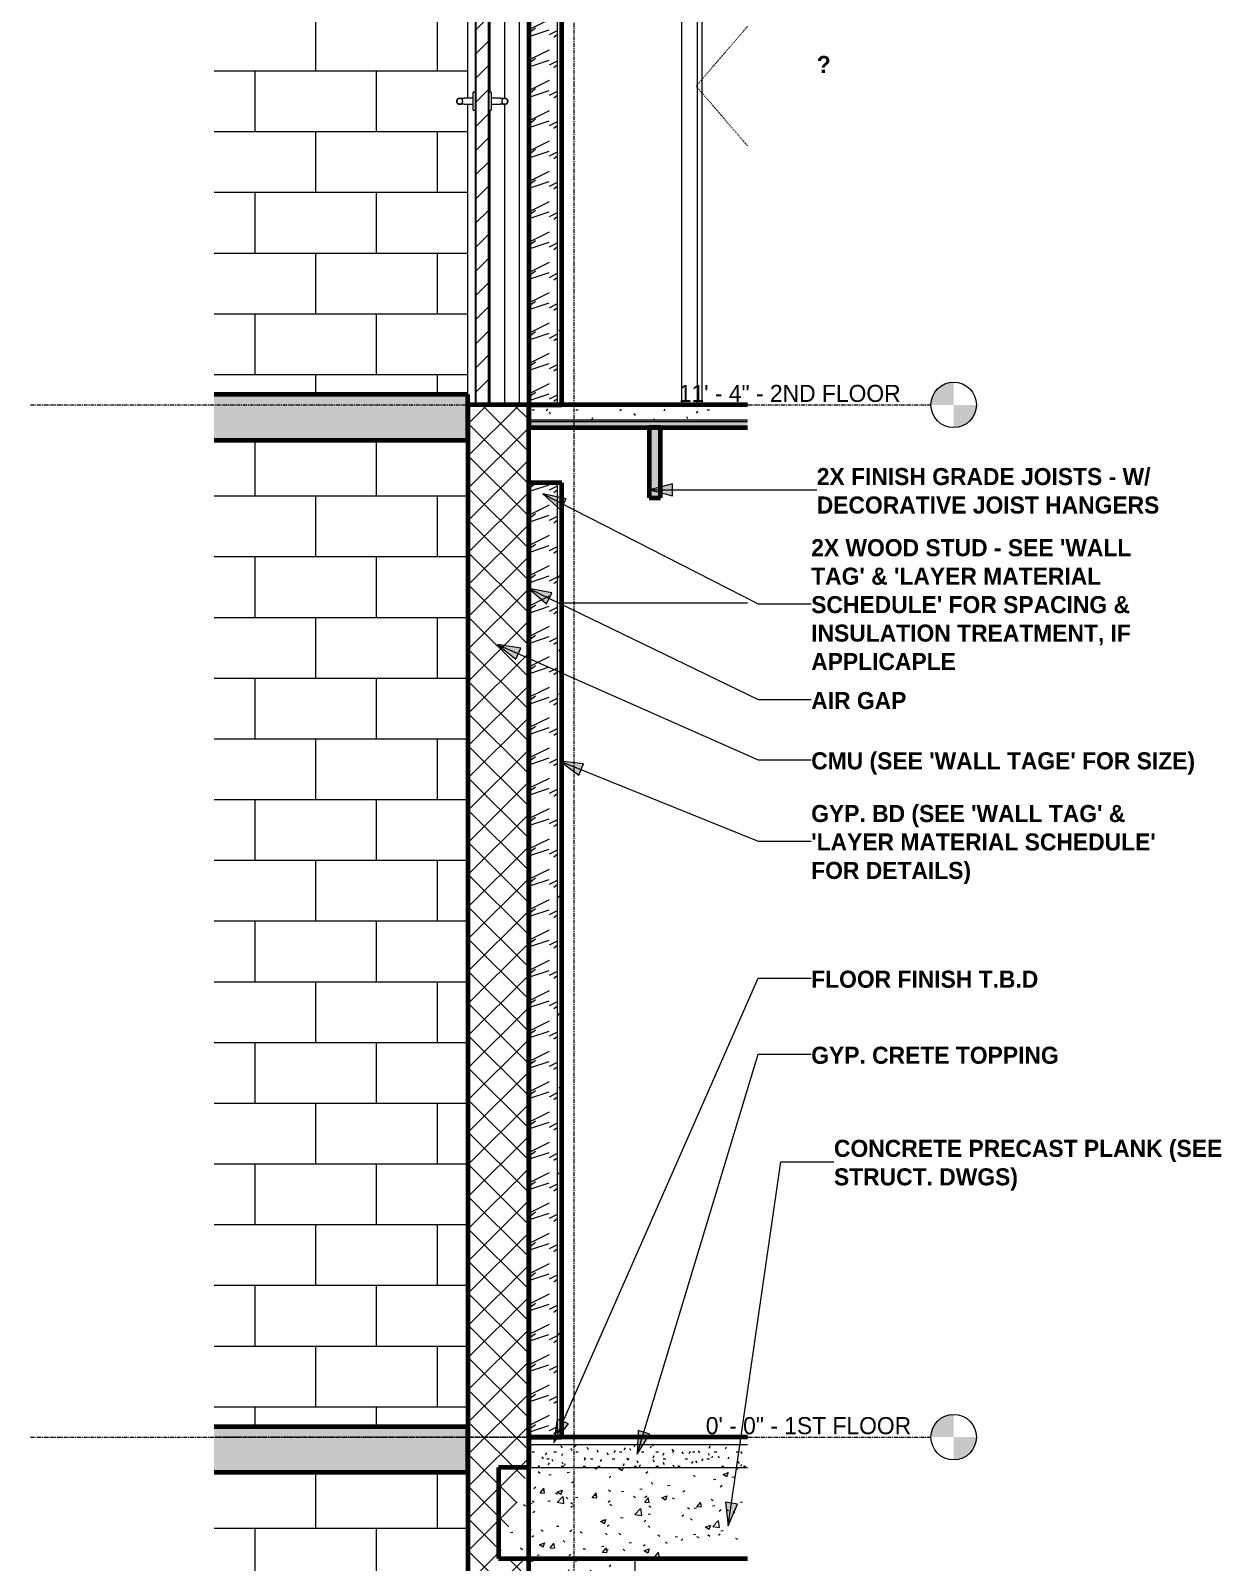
# Model space of a CAD drawing. Header units: inches. Extents: x -3960 to -3070, y -161 to 444.
# Drawn here: x -3226.8 to -3069.9, y -16.5 to 185.3 of the extents above; entities that cross this region are included whole.
import ezdxf

# ---------------------------------------------------------------- set-up
doc = ezdxf.new("R2010")
doc.units = ezdxf.units.IN
doc.header["$MEASUREMENT"] = 0
for name, pattern in [('Aligning Line 1_8_', [0.25, 0.125, -0.125]), ('Dash 1_16_', [0.125, 0.0625, -0.0625]), ('Grid Line 1_2_', [0.875, 0.5, -0.125, 0.125, -0.125])]:
    doc.linetypes.add(name, pattern=pattern)
for name, color, linetype, lineweight in [('0-2', 135, 'Continuous', 9), ('0-6', 130, 'Continuous', 5), ('0-8', 55, 'Continuous', 18), ('A-DOOR-5', 250, 'Dash 1_16_', 9), ('A-DOOR-6', 250, 'Continuous', 9), ('A-DOOR-7', 31, 'Continuous', 9), ('A-DOOR-8', 130, 'Continuous', 30), ('A-DOOR-FRAM', 31, 'Continuous', 9), ('A-DOOR-FRAM-1', 250, 'Continuous', 9), ('A-DOOR-FRAM-2', 130, 'Continuous', 30), ('A-FLOR-1', 8, 'Continuous', 5), ('A-FLOR-10', 21, 'Continuous', 18), ('A-FLOR-7', 192, 'Continuous', 70), ('A-FLOR-8', 9, 'Continuous', 18), ('A-FLOR-9', 90, 'Continuous', 70), ('A-FLOR-LEVL', 51, 'Continuous', 9), ('A-FLOR-LEVL-1', 51, 'Grid Line 1_2_', 9), ('A-FLOR-MCUT', 51, 'Continuous', 18), ('A-FLOR-PATT-1', 8, 'Continuous', 9), ('A-WALL-1', 55, 'Continuous', 18), ('A-WALL-10', 252, 'Continuous', 18), ('A-WALL-4', 7, 'Continuous', 18), ('A-WALL-9', 90, 'Continuous', 70), ('A-WALL-PATT-1', 135, 'Continuous', 9), ('A-WALL-PATT-3', 250, 'Continuous', 9), ('A-WALL-PATT-4', 253, 'Continuous', 9), ('A-WALL-PATT-5', 45, 'Continuous', 9), ('G-ANNO-SYMB', 111, 'Aligning Line 1_8_', 9), ('G-ANNO-TEXT', 231, 'Continuous', 9), ('I-WALL-2', 55, 'Continuous', 18), ('S-BEAM-1', 41, 'Continuous', 9), ('S-BEAM-2', 90, 'Continuous', 70), ('S-COLS-1', 135, 'Continuous', 9), ('S-GRID-1', 1, 'Grid Line 1_2_', 9)]:
    doc.layers.add(name, color=color, linetype=linetype, lineweight=lineweight)
doc.styles.add('Century Gothic', font='ufonts.com_century-gothic.ttf', dxfattribs={"height": 2.25})
doc.styles.add('Century Gothic_B', font='GOTHICB.TTF', dxfattribs={"height": 2.25})
pattern_1 = [(216.87, (-11133.059, 75.998), (11.9951857, 7.9964214), [1.999, -17.993]), (206.565, (-11130.66, 74.799), (-3.998093, -3.998086), [4.47, -4.47]), (198.435, (-11130.66, 72.8), (-7.9970804, -3.9980748), [2.529, -10.115])]
pattern_2 = [(0, (-11134.658, 72), (7.68, 1.92), [0.317, -5.443, 0.317, -5.443, -30.72]), (0, (-11134.658, 72), (7.68, 1.92), [-11.52, 0.317, -11.203, 0.317, -5.443, -13.44]), (0, (-11134.658, 72), (7.68, 1.92), [-28.8, 0.317, -3.523, 0.317, -9.283]), (120, (-11131.778, 72.96), (-5.502769, 5.691075), [0.317, -5.443, 0.317, -5.443, -30.72]), (120, (-11131.778, 72.96), (-5.502769, 5.691075), [-11.52, 0.317, -11.203, 0.317, -5.443, -13.44]), (120, (-11131.778, 72.96), (-5.502769, 5.691075), [-28.8, 0.317, -3.523, 0.317, -9.283]), (240, (-11130.818, 76.8), (-2.177231, -7.611075), [0.317, -5.443, 0.317, -5.443, -30.72]), (240, (-11130.818, 76.8), (-2.177231, -7.611075), [-11.52, 0.317, -11.203, 0.317, -5.443, -13.44]), (240, (-11130.818, 76.8), (-2.177231, -7.611075), [-28.8, 0.317, -3.523, 0.317, -9.283])]
pattern_3 = [(45, (-11134.658, 72), (-1.59099, 1.59099), [])]

# ---------------------------------------------------------------- blocks, each defined once
blk = doc.blocks.new('Dimension Lumber - 2x10-2069430-Section 10 - Callout 2')
at = {"layer": 'S-BEAM-1'}
blk.add_hatch(color=256, dxfattribs=at).paths.add_polyline_path([(-11837.34, 255.75), (-11835.84, 255.75), (-11835.84, 265), (-11837.34, 265), (-11837.34, 257.75)], flags=0)
at = {"layer": 'S-BEAM-2'}
for p, q in [((-11835.84, 265), (-11837.34, 265)), ((-11837.34, 265), (-11837.34, 255.75)), ((-11835.84, 255.75), (-11835.84, 265)), ((-11837.34, 255.75), (-11835.84, 255.75))]:
    blk.add_line(p, q, dxfattribs=at)
blk = doc.blocks.new('Flush-Double-Door-Adj_swing-w_handle_2100 - 3_-0_ x 7_-0_-1994204-Section 10 - Callout 2')
at = {"layer": 'A-DOOR-5'}
for p in [(-11824.37, 317.86), (-11824.37, 302.14)]:
    blk.add_line(p, (-11831.13, 310), dxfattribs=at)
at = {"layer": 'A-DOOR-7'}
for p, q in [((-11824.37, 354), (-11833, 354)), ((-11833, 268), (-11833, 354)), ((-11831, 352), (-11831, 268)), ((-11831, 352), (-11824.37, 352)), ((-11830.38, 351.38), (-11830.38, 268)), ((-11830.38, 351.38), (-11824.37, 351.38))]:
    blk.add_line(p, q, dxfattribs=at)
blk = doc.blocks.new('CTR - 1st Phase - Common Walls_rvt-5-Section 10 - Callout 2')
at = {"layer": 'A-WALL-10'}
for points in [[(-11853.19, 136), (-11852.94, 136), (-11852.94, 257.75), (-11853.19, 257.75), (-11853.19, 172.09)], [(-11852.94, 0), (-11852.94, 125.75), (-11853.19, 125.75), (-11853.19, 0)]]:
    blk.add_hatch(color=256, dxfattribs=at).paths.add_polyline_path(points, flags=0)
at = {"layer": 'A-WALL-PATT-3'}
h = blk.add_hatch(dxfattribs=at)
h.set_pattern_fill('FP_36', color=256, style=0, pattern_type=2)
h.set_pattern_definition(pattern_2)
h.paths.add_polyline_path([(-11848.81, 136), (-11848.81, 257.75), (-11849.44, 257.75), (-11849.44, 136)], flags=0)
h = blk.add_hatch(dxfattribs=at)
h.set_pattern_fill('FP_36', color=256, style=0, pattern_type=2)
h.set_pattern_definition(pattern_2)
h.paths.add_polyline_path([(-11848.81, 0), (-11848.81, 125.75), (-11849.44, 125.75), (-11849.44, 0)], flags=0)
at = {"layer": 'A-WALL-PATT-4'}
h = blk.add_hatch(dxfattribs=at)
h.set_pattern_fill('FP_48', color=256, style=0, pattern_type=2)
h.set_pattern_definition(pattern_1)
h.paths.add_polyline_path([(-11849.44, 136), (-11849.44, 257.75), (-11852.94, 257.75), (-11852.94, 136)], flags=0)
h = blk.add_hatch(dxfattribs=at)
h.set_pattern_fill('FP_48', color=256, style=0, pattern_type=2)
h.set_pattern_definition(pattern_1)
h.paths.add_polyline_path([(-11852.94, 0), (-11849.44, 0), (-11849.44, 125.75), (-11852.94, 125.75), (-11852.94, 108.75)], flags=0)
at = {"layer": 'A-WALL-4'}
for p, q in [((-11852.94, 257.75), (-11852.94, 136)), ((-11849.44, 257.75), (-11849.44, 136)), ((-11852.94, 125.75), (-11852.94, 0)), ((-11849.44, 125.75), (-11849.44, 0))]:
    blk.add_line(p, q, dxfattribs=at)
at = {"layer": 'A-WALL-9'}
for p, q in [((-11853.19, 257.75), (-11853.19, 136)), ((-11848.81, 136), (-11848.81, 257.75)), ((-11853.19, 136), (-11848.81, 136)), ((-11853.19, 125.75), (-11853.19, 0)), ((-11848.81, 125.75), (-11853.19, 125.75)), ((-11848.81, 0), (-11848.81, 125.75)), ((-11853.19, 0), (-11848.81, 0))]:
    blk.add_line(p, q, dxfattribs=at)
at = {"layer": 'I-WALL-2'}
for p, q in [((-11833, 136), (-11833, 222)), ((-11824.37, 109.88), (-11848.81, 109.88))]:
    blk.add_line(p, q, dxfattribs=at)
at = {"layer": '0-2'}
for name in ['Flush-Double-Door-Adj_swing-w_handle_2100 - 3_-0_ x 7_-0_-1994204-Section 10 - Callout 2', 'Dimension Lumber - 2x10-2069430-Section 10 - Callout 2']:
    blk.add_blockref(name, (0, -132), dxfattribs=at)
blk = doc.blocks.new('HOLLOW METAL - STAIR DOOR-2009181-Section 10 - Callout 2')
at = {"layer": 'A-DOOR-7'}
h = blk.add_hatch(dxfattribs=at)
h.set_pattern_fill('FP_50', color=256, style=0, pattern_type=2)
h.set_pattern_definition(pattern_3)
h.paths.add_polyline_path([(-11856.38, 219.38), (-11856.38, 220), (-11854.44, 220), (-11854.44, 224), (-11860.19, 224), (-11860.19, 220), (-11858.25, 220), (-11858.25, 219.38), (-11856.68, 219.38)], flags=0)
at = {"layer": 'A-DOOR-FRAM'}
h = blk.add_hatch(dxfattribs=at)
h.set_pattern_fill('FP_50', color=256, style=0, pattern_type=2)
h.set_pattern_definition(pattern_3)
h.paths.add_polyline_path([(-11860.19, 136), (-11858.44, 136), (-11858.44, 220), (-11860.19, 220), (-11860.19, 137.38)], flags=0)
at = {"layer": 'A-DOOR-6'}
for p, q in [((-11860.5, 176.39), (-11861.69, 176.39)), ((-11861.69, 175.61), (-11860.5, 175.61)), ((-11860.19, 177.18), (-11860.5, 177.18)), ((-11860.5, 176), (-11860.5, 177.18)), ((-11860.5, 174.82), (-11860.5, 176)), ((-11858.12, 177.18), (-11858.44, 177.18)), ((-11858.12, 177.18), (-11858.12, 176)), ((-11856.94, 176.39), (-11858.12, 176.39)), ((-11858.12, 176), (-11858.12, 174.82)), ((-11858.12, 175.61), (-11856.94, 175.61)), ((-11860.5, 174.82), (-11860.19, 174.82)), ((-11858.44, 174.82), (-11858.12, 174.82))]:
    blk.add_line(p, q, dxfattribs=at)
at = {"layer": 'A-DOOR-6', "flags": 128}
for points in [[(-11862.67, 176), (-11862.67, 176.02), (-11862.67, 176.03), (-11862.67, 176.05), (-11862.66, 176.06), (-11862.66, 176.08), (-11862.66, 176.09), (-11862.65, 176.11), (-11862.65, 176.12), (-11862.64, 176.14), (-11862.64, 176.15), (-11862.63, 176.17), (-11862.63, 176.18), (-11862.62, 176.2), (-11862.61, 176.21), (-11862.6, 176.22), (-11862.59, 176.24), (-11862.58, 176.25), (-11862.57, 176.26), (-11862.56, 176.27), (-11862.55, 176.28), (-11862.54, 176.29), (-11862.53, 176.3), (-11862.51, 176.31), (-11862.5, 176.32), (-11862.49, 176.33), (-11862.48, 176.34), (-11862.46, 176.35), (-11862.45, 176.35), (-11862.43, 176.36), (-11862.42, 176.37), (-11862.4, 176.37), (-11862.39, 176.38), (-11862.37, 176.38), (-11862.36, 176.38), (-11862.34, 176.39), (-11862.33, 176.39), (-11862.31, 176.39), (-11862.3, 176.39), (-11862.28, 176.39)], [(-11862.28, 175.61), (-11862.29, 175.61), (-11862.31, 175.61), (-11862.32, 175.61), (-11862.34, 175.61), (-11862.35, 175.61), (-11862.37, 175.62), (-11862.38, 175.62), (-11862.4, 175.63), (-11862.41, 175.63), (-11862.43, 175.64), (-11862.44, 175.64), (-11862.46, 175.65), (-11862.47, 175.66), (-11862.49, 175.67), (-11862.5, 175.68), (-11862.51, 175.68), (-11862.52, 175.69), (-11862.54, 175.7), (-11862.55, 175.71), (-11862.56, 175.73), (-11862.57, 175.74), (-11862.58, 175.75), (-11862.59, 175.76), (-11862.6, 175.77), (-11862.61, 175.79), (-11862.62, 175.8), (-11862.62, 175.81), (-11862.63, 175.83), (-11862.64, 175.84), (-11862.64, 175.86), (-11862.65, 175.87), (-11862.65, 175.89), (-11862.66, 175.9), (-11862.66, 175.92), (-11862.66, 175.93), (-11862.67, 175.95), (-11862.67, 175.96), (-11862.67, 175.98), (-11862.67, 176)], [(-11862.27, 176.39), (-11862.26, 176.39), (-11862.26, 176.39), (-11862.25, 176.39), (-11862.25, 176.39), (-11862.24, 176.39), (-11862.23, 176.39), (-11862.22, 176.39), (-11862.21, 176.39), (-11862.2, 176.39), (-11862.19, 176.39), (-11862.17, 176.39), (-11862.16, 176.39), (-11862.14, 176.39), (-11862.13, 176.39), (-11862.11, 176.39), (-11862.1, 176.39), (-11862.08, 176.39), (-11862.06, 176.39), (-11862.04, 176.39), (-11862.02, 176.39), (-11862, 176.39), (-11861.98, 176.39), (-11861.96, 176.39), (-11861.94, 176.39), (-11861.92, 176.39), (-11861.9, 176.39), (-11861.88, 176.39), (-11861.85, 176.39), (-11861.83, 176.39), (-11861.81, 176.39), (-11861.79, 176.39), (-11861.76, 176.39), (-11861.74, 176.39), (-11861.72, 176.39), (-11861.69, 176.39), (-11861.69, 176.39)], [(-11861.69, 175.61), (-11861.71, 175.61), (-11861.73, 175.61), (-11861.76, 175.61), (-11861.78, 175.61), (-11861.8, 175.61), (-11861.83, 175.61), (-11861.85, 175.61), (-11861.87, 175.61), (-11861.89, 175.61), (-11861.92, 175.61), (-11861.94, 175.61), (-11861.96, 175.61), (-11861.98, 175.61), (-11862, 175.61), (-11862.02, 175.61), (-11862.04, 175.61), (-11862.06, 175.61), (-11862.07, 175.61), (-11862.09, 175.61), (-11862.11, 175.61), (-11862.13, 175.61), (-11862.14, 175.61), (-11862.16, 175.61), (-11862.17, 175.61), (-11862.18, 175.61), (-11862.19, 175.61), (-11862.21, 175.61), (-11862.22, 175.61), (-11862.23, 175.61), (-11862.24, 175.61), (-11862.24, 175.61), (-11862.25, 175.61), (-11862.26, 175.61), (-11862.26, 175.61), (-11862.27, 175.61)], [(-11856.94, 176.39), (-11856.92, 176.39), (-11856.9, 176.39), (-11856.87, 176.39), (-11856.85, 176.39), (-11856.83, 176.39), (-11856.8, 176.39), (-11856.78, 176.39), (-11856.76, 176.39), (-11856.74, 176.39), (-11856.71, 176.39), (-11856.69, 176.39), (-11856.67, 176.39), (-11856.65, 176.39), (-11856.63, 176.39), (-11856.61, 176.39), (-11856.59, 176.39), (-11856.57, 176.39), (-11856.55, 176.39), (-11856.54, 176.39), (-11856.52, 176.39), (-11856.5, 176.39), (-11856.49, 176.39), (-11856.47, 176.39), (-11856.46, 176.39), (-11856.45, 176.39), (-11856.43, 176.39), (-11856.42, 176.39), (-11856.41, 176.39), (-11856.4, 176.39), (-11856.39, 176.39), (-11856.38, 176.39), (-11856.38, 176.39), (-11856.37, 176.39), (-11856.37, 176.39), (-11856.36, 176.39)], [(-11856.36, 175.61), (-11856.36, 175.61), (-11856.37, 175.61), (-11856.38, 175.61), (-11856.38, 175.61), (-11856.39, 175.61), (-11856.4, 175.61), (-11856.41, 175.61), (-11856.42, 175.61), (-11856.43, 175.61), (-11856.44, 175.61), (-11856.46, 175.61), (-11856.47, 175.61), (-11856.48, 175.61), (-11856.5, 175.61), (-11856.52, 175.61), (-11856.53, 175.61), (-11856.55, 175.61), (-11856.57, 175.61), (-11856.59, 175.61), (-11856.6, 175.61), (-11856.62, 175.61), (-11856.64, 175.61), (-11856.66, 175.61), (-11856.69, 175.61), (-11856.71, 175.61), (-11856.73, 175.61), (-11856.75, 175.61), (-11856.77, 175.61), (-11856.8, 175.61), (-11856.82, 175.61), (-11856.84, 175.61), (-11856.87, 175.61), (-11856.89, 175.61), (-11856.91, 175.61), (-11856.94, 175.61), (-11856.94, 175.61)], [(-11856.35, 176.39), (-11856.34, 176.39), (-11856.32, 176.39), (-11856.31, 176.39), (-11856.29, 176.39), (-11856.27, 176.39), (-11856.26, 176.38), (-11856.24, 176.38), (-11856.23, 176.37), (-11856.21, 176.37), (-11856.2, 176.36), (-11856.19, 176.36), (-11856.17, 176.35), (-11856.16, 176.34), (-11856.14, 176.33), (-11856.13, 176.32), (-11856.12, 176.32), (-11856.11, 176.31), (-11856.09, 176.3), (-11856.08, 176.29), (-11856.07, 176.27), (-11856.06, 176.26), (-11856.05, 176.25), (-11856.04, 176.24), (-11856.03, 176.23), (-11856.02, 176.21), (-11856.01, 176.2), (-11856.01, 176.19), (-11856, 176.17), (-11855.99, 176.16), (-11855.99, 176.14), (-11855.98, 176.13), (-11855.98, 176.11), (-11855.97, 176.1), (-11855.97, 176.08), (-11855.96, 176.07), (-11855.96, 176.05), (-11855.96, 176.04), (-11855.96, 176.02), (-11855.96, 176)], [(-11855.96, 176), (-11855.96, 175.98), (-11855.96, 175.97), (-11855.96, 175.95), (-11855.96, 175.94), (-11855.97, 175.92), (-11855.97, 175.91), (-11855.97, 175.89), (-11855.98, 175.88), (-11855.98, 175.86), (-11855.99, 175.85), (-11856, 175.83), (-11856, 175.82), (-11856.01, 175.8), (-11856.02, 175.79), (-11856.03, 175.78), (-11856.04, 175.76), (-11856.05, 175.75), (-11856.06, 175.74), (-11856.07, 175.73), (-11856.08, 175.72), (-11856.09, 175.71), (-11856.1, 175.7), (-11856.11, 175.69), (-11856.13, 175.68), (-11856.14, 175.67), (-11856.15, 175.66), (-11856.17, 175.65), (-11856.18, 175.65), (-11856.2, 175.64), (-11856.21, 175.63), (-11856.22, 175.63), (-11856.24, 175.62), (-11856.26, 175.62), (-11856.27, 175.62), (-11856.29, 175.61), (-11856.3, 175.61), (-11856.32, 175.61), (-11856.33, 175.61), (-11856.35, 175.61)]]:
    blk.add_lwpolyline(points, dxfattribs=at)
at = {"layer": 'A-DOOR-6'}
for centre, start, end in [((-11862.28, 176), 0, 180), ((-11862.28, 176), 180, 360), ((-11856.35, 176), 0, 180), ((-11856.35, 176), 180, 0)]:
    blk.add_arc(centre, 0.394, start, end, dxfattribs=at)
at = {"layer": 'A-DOOR-8'}
for p, q in [((-11858.44, 220), (-11860.19, 220)), ((-11860.19, 220), (-11860.19, 136)), ((-11858.44, 136), (-11858.44, 220)), ((-11860.19, 136), (-11858.44, 136))]:
    blk.add_line(p, q, dxfattribs=at)
at = {"layer": 'A-DOOR-FRAM-1'}
for p, q in [((-11854.44, 220), (-11854.44, 136)), ((-11858.25, 177.18), (-11858.25, 219.38)), ((-11856.38, 219.38), (-11856.38, 176.39)), ((-11856.38, 175.61), (-11856.38, 136)), ((-11858.25, 136), (-11858.25, 174.82))]:
    blk.add_line(p, q, dxfattribs=at)
at = {"layer": 'A-DOOR-FRAM-2'}
for p, q in [((-11860.19, 224), (-11860.19, 220)), ((-11854.44, 224), (-11860.19, 224)), ((-11854.44, 220), (-11854.44, 224)), ((-11860.19, 220), (-11858.25, 220)), ((-11858.25, 220), (-11858.25, 219.38)), ((-11856.38, 219.38), (-11856.38, 220)), ((-11856.38, 220), (-11854.44, 220)), ((-11858.25, 219.38), (-11856.38, 219.38))]:
    blk.add_line(p, q, dxfattribs=at)
blk = doc.blocks.new('CTR - 1st Phase -Stairs _ Elevators_rvt-5-Section 10 - Callout 2')
at = {"layer": 'A-FLOR-8'}
for points in [[(-11861.19, 131.37), (-11861.19, 137.38), (-11894.64, 137.38), (-11894.64, 131.37)], [(-11861.19, -4.63), (-11861.19, 1.37), (-11894.64, 1.37), (-11894.64, -4.63)]]:
    blk.add_hatch(color=256, dxfattribs=at).paths.add_polyline_path(points, flags=0)
at = {"layer": 'A-WALL-PATT-1'}
h = blk.add_hatch(dxfattribs=at)
h.set_pattern_fill('FP_45', color=256, style=0, pattern_type=2)
h.set_pattern_definition([(0, (-12077.189, -180), (0, 8), []), (90, (-12077.189, -180), (-8, 8), [8, -8])])
h.paths.add_polyline_path([(-11861.19, -128), (-11861.19, -4.63), (-11894.64, -4.63), (-11894.64, -128)], flags=0)
h.paths.add_polyline_path([(-11894.64, 1.37), (-11861.19, 1.37), (-11861.19, 131.37), (-11894.64, 131.37)], flags=0)
h.paths.add_polyline_path([(-11894.64, 137.38), (-11861.19, 137.38), (-11861.19, 175.61), (-11862.31, 175.61), (-11862.38, 175.62), (-11862.47, 175.66), (-11862.55, 175.72), (-11862.62, 175.8), (-11862.66, 175.9), (-11862.67, 176), (-11862.66, 176.1), (-11862.62, 176.2), (-11862.55, 176.28), (-11862.47, 176.34), (-11862.38, 176.38), (-11862.2, 176.39), (-11861.89, 176.38), (-11861.8, 176.39), (-11861.69, 176.39), (-11861.19, 176.39), (-11861.19, 263.37), (-11894.64, 263.37), (-11894.64, 172.09)], flags=0)
h.paths.add_polyline_path([(-11894.64, 269.38), (-11861.19, 269.38), (-11861.19, 307.61), (-11862.31, 307.61), (-11862.38, 307.62), (-11862.47, 307.66), (-11862.55, 307.72), (-11862.63, 307.82), (-11862.66, 307.9), (-11862.67, 308), (-11862.66, 308.1), (-11862.62, 308.2), (-11862.55, 308.28), (-11862.47, 308.34), (-11862.38, 308.38), (-11862.2, 308.39), (-11861.89, 308.38), (-11861.8, 308.39), (-11861.69, 308.39), (-11861.19, 308.39), (-11861.19, 372), (-11894.64, 372), (-11894.64, 281.13)], flags=0)
at = {"layer": 'A-WALL-PATT-5'}
h = blk.add_hatch(dxfattribs=at)
h.set_pattern_fill('FP_47', color=256, style=0, pattern_type=2)
h.set_pattern_definition([(45, (-11134.658, 72), (-2.12132, 2.12132), []), (135, (-11134.658, 72), (-2.12132, -2.12132), [])])
h.paths.add_polyline_path([(-11861.19, -140), (-11853.19, -140), (-11853.19, -16), (-11857.19, -16), (-11853.19, -4), (-11853.19, 136), (-11861.19, 136), (-11861.19, -138.01)], flags=0)
h.paths.add_polyline_path([(-11861.19, 224), (-11853.19, 224), (-11853.19, 268), (-11861.19, 268), (-11861.19, 240.75)], flags=0)
h.paths.add_polyline_path([(-11853.19, 356), (-11853.19, 372), (-11861.19, 372), (-11861.19, 356)], flags=0)
at = {"layer": 'A-FLOR-9'}
for p, q in [((-11861.19, 137.38), (-11894.64, 137.38)), ((-11861.19, 131.37), (-11861.19, 137.38)), ((-11894.64, 131.37), (-11861.19, 131.37)), ((-11861.19, 1.37), (-11894.64, 1.37)), ((-11861.19, -4.63), (-11861.19, 1.37)), ((-11894.64, -4.63), (-11861.19, -4.63))]:
    blk.add_line(p, q, dxfattribs=at)
at = {"layer": 'A-WALL-1'}
for p, q in [((-11861.19, 176.39), (-11861.19, 224)), ((-11861.19, 137.38), (-11861.19, 175.61))]:
    blk.add_line(p, q, dxfattribs=at)
at = {"layer": 'A-WALL-9'}
for p, q in [((-11861.19, 136), (-11861.19, -140)), ((-11853.19, 136), (-11861.19, 136)), ((-11853.19, -140), (-11853.19, 136))]:
    blk.add_line(p, q, dxfattribs=at)
at = {"layer": '0-8'}
blk.add_blockref('HOLLOW METAL - STAIR DOOR-2009181-Section 10 - Callout 2', (0, 0), dxfattribs=at)
blk = doc.blocks.new('Concrete-Rectangular-Column - ONE-1856735-Section 10 - Callout 2')
at = {"layer": 'S-COLS-1'}
h = blk.add_hatch(dxfattribs=at)
h.set_pattern_fill('FP_36', color=256, style=0, pattern_type=2)
h.set_pattern_definition(pattern_2)
h.paths.add_polyline_path([(-11853.19, -128), (-11839.19, -128), (-11839.19, -16), (-11853.19, -16), (-11853.19, -32)], flags=0)
blk.add_line((-11839.19, -16), (-11839.19, -128), dxfattribs=at)
blk = doc.blocks.new('Level - Level Head - Circle-50818-Section 10 - Callout 2')
at = {"layer": 'A-FLOR-LEVL'}
h = blk.add_hatch(color=256, dxfattribs=at)
edge = h.paths.add_edge_path(flags=0)
edge.add_line((-11797.2, 0), (-11800.2, 0))
edge.add_arc((-11797.2, 0), 3, 90, 180, ccw=False)
edge.add_line((-11797.2, 3), (-11797.2, 0))
h = blk.add_hatch(color=256, dxfattribs=at)
edge = h.paths.add_edge_path(flags=0)
edge.add_line((-11797.2, -3), (-11797.2, 0))
edge.add_line((-11797.2, 0), (-11794.2, 0))
edge.add_arc((-11797.2, 0), 3, 270, 360, ccw=False)
blk.add_circle((-11797.2, 0), 3, dxfattribs=at)

msp = doc.modelspace()

# ---------------------------------------------------------------- hatches: boundary and pattern name
at = {"layer": 'A-FLOR-1'}
msp.add_hatch(color=256, dxfattribs=at).paths.add_polyline_path([(-3156.78, 133.75), (-3132.34, 133.75), (-3132.34, 134), (-3161.15, 134), (-3161.15, 133.75), (-3157.4, 133.75)], flags=0)
at = {"layer": 'A-FLOR-10'}
msp.add_hatch(color=256, dxfattribs=at).paths.add_polyline_path([(-3157.4, 133), (-3132.34, 133), (-3132.34, 133.75), (-3161.15, 133.75), (-3161.15, 133), (-3160.9, 133)], flags=0)
at = {"layer": 'A-FLOR-PATT-1'}
h = msp.add_hatch(dxfattribs=at)
h.set_pattern_fill('FP_36', color=256, style=0, pattern_type=2)
h.set_pattern_definition([(0, (-2442.6226, 72), (7.68, 1.92), [0.317, -5.443, 0.317, -5.443, -30.72]), (0, (-2442.6226, 72), (7.68, 1.92), [-11.52, 0.317, -11.203, 0.317, -5.443, -13.44]), (0, (-2442.6226, 72), (7.68, 1.92), [-28.8, 0.317, -3.523, 0.317, -9.283]), (120, (-2439.7426, 72.96), (-5.502769, 5.691075), [0.317, -5.443, 0.317, -5.443, -30.72]), (120, (-2439.7426, 72.96), (-5.502769, 5.691075), [-11.52, 0.317, -11.203, 0.317, -5.443, -13.44]), (120, (-2439.7426, 72.96), (-5.502769, 5.691075), [-28.8, 0.317, -3.523, 0.317, -9.283]), (240, (-2438.7826, 76.8), (-2.177231, -7.611075), [0.317, -5.443, 0.317, -5.443, -30.72]), (240, (-2438.7826, 76.8), (-2.177231, -7.611075), [-11.52, 0.317, -11.203, 0.317, -5.443, -13.44]), (240, (-2438.7826, 76.8), (-2.177231, -7.611075), [-28.8, 0.317, -3.523, 0.317, -9.283])])
h.paths.add_polyline_path([(-3161.15, 134), (-3132.34, 134), (-3132.34, 136), (-3161.15, 136), (-3161.15, 135.75)], flags=0)
h = msp.add_hatch(dxfattribs=at)
h.set_pattern_fill('FP_49', color=256, style=0, pattern_type=2)
h.set_pattern_definition([(0, (-2442.6226, 72), (3.84, 0.96), [0.317, -2.563, 0.317, -2.563, -15.36]), (0, (-2442.6226, 72), (3.84, 0.96), [-5.76, 0.317, -5.443, 0.317, -2.563, -6.72]), (0, (-2442.6226, 72), (3.84, 0.96), [-14.4, 0.317, -1.603, 0.317, -4.483]), (120, (-2441.1826, 72.48), (-2.7513844, 2.8455376), [0.317, -2.563, 0.317, -2.563, -15.36]), (120, (-2441.1826, 72.48), (-2.7513844, 2.8455376), [-5.76, 0.317, -5.443, 0.317, -2.563, -6.72]), (120, (-2441.1826, 72.48), (-2.7513844, 2.8455376), [-14.4, 0.317, -1.603, 0.317, -4.483]), (240, (-2440.7026, 74.4), (-1.0886156, -3.8055376), [0.317, -2.563, 0.317, -2.563, -15.36]), (240, (-2440.7026, 74.4), (-1.0886156, -3.8055376), [-5.76, 0.317, -5.443, 0.317, -2.563, -6.72]), (240, (-2440.7026, 74.4), (-1.0886156, -3.8055376), [-14.4, 0.317, -1.603, 0.317, -4.483])])
h.paths.add_polyline_path([(-3132.34, -4), (-3132.34, -1), (-3161.15, -1), (-3161.15, -4), (-3156.78, -4)], flags=0)
h = msp.add_hatch(dxfattribs=at)
h.set_pattern_fill('FP_42', color=256, style=0, pattern_type=2)
h.set_pattern_definition([(50, (-2442.6226, 72), (6.885997, -0.602097), [0.72, -7.92]), (355, (-2442.6226, 72), (-1.331756, 7.220547), [0.576, -6.336]), (100.451, (-2442.0496, 71.95), (5.55363, 6.61819), [0.612, -6.731]), (46.184, (-2442.623, 73.92), (10.24564, -1.58893), [1.08, -11.88]), (96.636, (-2441.77, 73.788), (8.97244, 9.35152), [0.918, -10.096]), (351.184, (-2442.623, 73.92), (8.9732, 9.35123), [0.864, -9.504]), (21, (-2441.6626, 73.44), (5.730726, -3.865003), [0.72, -7.92]), (326, (-2441.6626, 73.44), (2.33581, 6.96088), [0.576, -6.336]), (71.451, (-2441.1856, 73.118), (8.065876, 3.09595), [0.612, -6.731]), (37.5, (-2442.6226, 72), (0.116866, 3.1954784), [0.317, -5.942, 0.317, -6.115, -6.36]), (37.5, (-2442.6226, 72), (0.116866, 3.1954784), [-12.691, 0.317, -6.043]), (7.5, (-2442.6226, 72), (2.52543, 3.786025), [0.317, -3.35, 0.317, -5.798, -2.424]), (7.5, (-2442.6226, 72), (2.52543, 3.786025), [-9.782, 0.317, -2.107]), (327.5, (-2444.7636, 72), (5.1243685, -0.216176), [0.317, -2.083, 0.317, -7.171, -9.936]), (327.5, (-2444.7636, 72), (5.1243685, -0.216176), [-9.888, 0.317, -9.619]), (317.5, (-2445.7236, 72), (5.598326, 0.96141), [0.317, -2.803, 0.317, -4.656, -7.056]), (317.5, (-2445.7236, 72), (5.598326, 0.96141), [-8.093, 0.317, -6.739])])
h.paths.add_polyline_path([(-3161.15, -16), (-3132.34, -16), (-3132.34, -4), (-3161.15, -4), (-3165.15, -16)], flags=0)
at = {"layer": 'G-ANNO-TEXT'}
for points in [[(-3145.19, 124.8), (-3142.19, 124), (-3142.19, 125.61)], [(-3159.27, 124.27), (-3156.96, 122.19), (-3156.23, 123.62)], [(-3161.14, 111.83), (-3158.8, 109.8), (-3158.09, 111.24)], [(-3165.24, 104.44), (-3162.83, 102.49), (-3162.17, 103.96)], [(-3157.01, 89.07), (-3154.53, 87.2), (-3153.93, 88.69)], [(-3157.86, -0.69), (-3155.91, 1.73), (-3157.38, 2.38)], [(-3146.84, -2.25), (-3145.21, 0.39), (-3146.75, 0.86)], [(-3134.85, -11.68), (-3133.62, -8.82), (-3135.21, -8.59)]]:
    msp.add_hatch(color=256, dxfattribs=at).paths.add_polyline_path(points, flags=0)

# ---------------------------------------------------------------- linework, layer by layer
at = {"layer": 'A-FLOR-7'}
for p, q in [((-3132.34, 136), (-3161.15, 136)), ((-3161.15, 136), (-3161.15, 133)), ((-3161.15, 133), (-3132.34, 133)), ((-3132.34, 0), (-3161.15, 0)), ((-3161.15, 0), (-3161.15, -4)), ((-3161.15, -4), (-3165.15, -4)), ((-3165.15, -4), (-3165.15, -16)), ((-3165.15, -16), (-3132.34, -16))]:
    msp.add_line(p, q, dxfattribs=at)
at = {"layer": 'A-FLOR-LEVL-1'}
for p, q in [((-3226.77, 136), (-3108.16, 136)), ((-3226.77, 0), (-3108.16, 0))]:
    msp.add_line(p, q, dxfattribs=at)
at = {"layer": 'A-FLOR-MCUT'}
for p, q in [((-3132.34, 134), (-3161.15, 134)), ((-3132.34, 133.75), (-3161.15, 133.75)), ((-3132.34, -1), (-3161.15, -1)), ((-3161.15, -4), (-3132.34, -4))]:
    msp.add_line(p, q, dxfattribs=at)
at = {"layer": 'G-ANNO-SYMB'}
msp.add_line((-3132.34, 0), (-3202.6, 0), dxfattribs=at)
at = {"layer": 'G-ANNO-TEXT'}
for p, q in [((-3142.19, 125.61), (-3145.19, 124.8)), ((-3142.19, 124), (-3142.19, 125.61)), ((-3159.27, 124.27), (-3156.96, 122.19)), ((-3156.23, 123.62), (-3159.27, 124.27)), ((-3159.27, 124.27), (-3130.94, 109.81)), ((-3156.96, 122.19), (-3156.23, 123.62)), ((-3145.19, 124.8), (-3142.19, 124)), ((-3145.19, 124.8), (-3123.2, 124.8)), ((-3161.14, 111.83), (-3158.8, 109.8)), ((-3158.09, 111.24), (-3161.14, 111.83)), ((-3161.14, 111.83), (-3130.94, 97.17)), ((-3158.8, 109.8), (-3158.09, 111.24)), ((-3130.94, 109.81), (-3123.93, 109.81)), ((-3165.24, 104.44), (-3162.83, 102.49)), ((-3162.17, 103.96), (-3165.24, 104.44)), ((-3165.24, 104.44), (-3130.94, 89.23)), ((-3162.83, 102.49), (-3162.17, 103.96)), ((-3130.94, 97.17), (-3123.93, 97.17)), ((-3157.01, 89.07), (-3154.53, 87.2)), ((-3153.93, 88.69), (-3157.01, 89.07)), ((-3157.01, 89.07), (-3130.94, 78.54)), ((-3130.94, 89.23), (-3123.93, 89.23)), ((-3154.53, 87.2), (-3153.93, 88.69)), ((-3130.94, 78.54), (-3123.93, 78.54)), ((-3157.86, -0.69), (-3130.94, 60.46)), ((-3130.94, 60.46), (-3123.93, 60.46)), ((-3146.84, -2.25), (-3130.94, 50.44)), ((-3130.94, 50.44), (-3123.93, 50.44)), ((-3134.85, -11.68), (-3127.94, 36.29)), ((-3127.94, 36.29), (-3120.93, 36.29)), ((-3157.38, 2.38), (-3157.86, -0.69)), ((-3155.91, 1.73), (-3157.38, 2.38)), ((-3157.86, -0.69), (-3155.91, 1.73)), ((-3146.75, 0.86), (-3146.84, -2.25)), ((-3146.84, -2.25), (-3145.21, 0.39)), ((-3145.21, 0.39), (-3146.75, 0.86)), ((-3133.62, -8.82), (-3135.21, -8.59)), ((-3135.21, -8.59), (-3134.85, -11.68)), ((-3134.85, -11.68), (-3133.62, -8.82))]:
    msp.add_line(p, q, dxfattribs=at)
at = {"layer": 'S-GRID-1'}
msp.add_line((-3155.15, -159.84), (-3155.15, 431.71), dxfattribs=at)

# ---------------------------------------------------------------- block references
at = {"layer": '0-6'}
for name in ['CTR - 1st Phase - Common Walls_rvt-5-Section 10 - Callout 2', 'CTR - 1st Phase -Stairs _ Elevators_rvt-5-Section 10 - Callout 2']:
    msp.add_blockref(name, (8692.04, 0), dxfattribs=at)
at = {"layer": 'A-FLOR-LEVL'}
for p in [(8692.04, 136), (8692.04, 0)]:
    msp.add_blockref('Level - Level Head - Circle-50818-Section 10 - Callout 2', p, dxfattribs=at)
at = {"layer": 'S-COLS-1'}
msp.add_blockref('Concrete-Rectangular-Column - ONE-1856735-Section 10 - Callout 2', (8692.04, 0), dxfattribs=at)

# ---------------------------------------------------------------- texts
at = {"layer": 'A-FLOR-LEVL', "char_height": 2.25, "attachment_point": 1, "style": 'Century Gothic'}
for s, insert, width in [('11\' - 4" - 2ND FLOOR', (-3141.38, 138.64), 36.8145), ('0\' - 0" - 1ST FLOOR', (-3137.82, 2.64), 32.4967)]:
    msp.add_mtext(s, dxfattribs=dict(at, insert=insert, width=width))
at = {"layer": 'G-ANNO-TEXT', "char_height": 2.25, "attachment_point": 1, "style": 'Century Gothic_B'}
for s, insert, width in [('\\fCentury Gothic|b1|i0|c0|p34|;?', (-3123.2, 181.98), 2.1967), ('2X FINISH GRADE JOISTS - W/', (-3123.2, 127.68), 53.4795), ('DECORATIVE JOIST HANGERS', (-3123.2, 123.93), 53.5552), ("2X WOOD STUD - SEE 'WALL", (-3123.93, 118.31), 49.995), ("TAG' & 'LAYER MATERIAL", (-3123.93, 114.56), 44.3895), ("SCHEDULE' FOR SPACING &", (-3123.93, 110.81), 50.0707), ('INSULATION TREATMENT, IF', (-3123.93, 107.06), 48.2527), ('APPLICAPLE', (-3123.93, 103.31), 21.816), ('AIR GAP', (-3123.93, 98.17), 15.6045), ("CMU (SEE 'WALL TAGE' FOR SIZE)", (-3123.93, 90.23), 58.9335), ("GYP. BD (SEE 'WALL TAG' &", (-3123.93, 83.29), 48.5557), ("'LAYER MATERIAL SCHEDULE'", (-3123.93, 79.54), 51.6615), ('FOR DETAILS)', (-3123.93, 75.79), 23.8612), ('FLOOR FINISH T.B.D', (-3123.93, 61.46), 34.6177), ('GYP. CRETE TOPPING', (-3123.93, 51.44), 38.481), ('CONCRETE PRECAST PLANK (SEE', (-3120.93, 39.17), 59.0092), ('STRUCT. DWGS)', (-3120.93, 35.42), 28.1032)]:
    msp.add_mtext(s, dxfattribs=dict(at, insert=insert, width=width))

doc.saveas('drawing.dxf')
